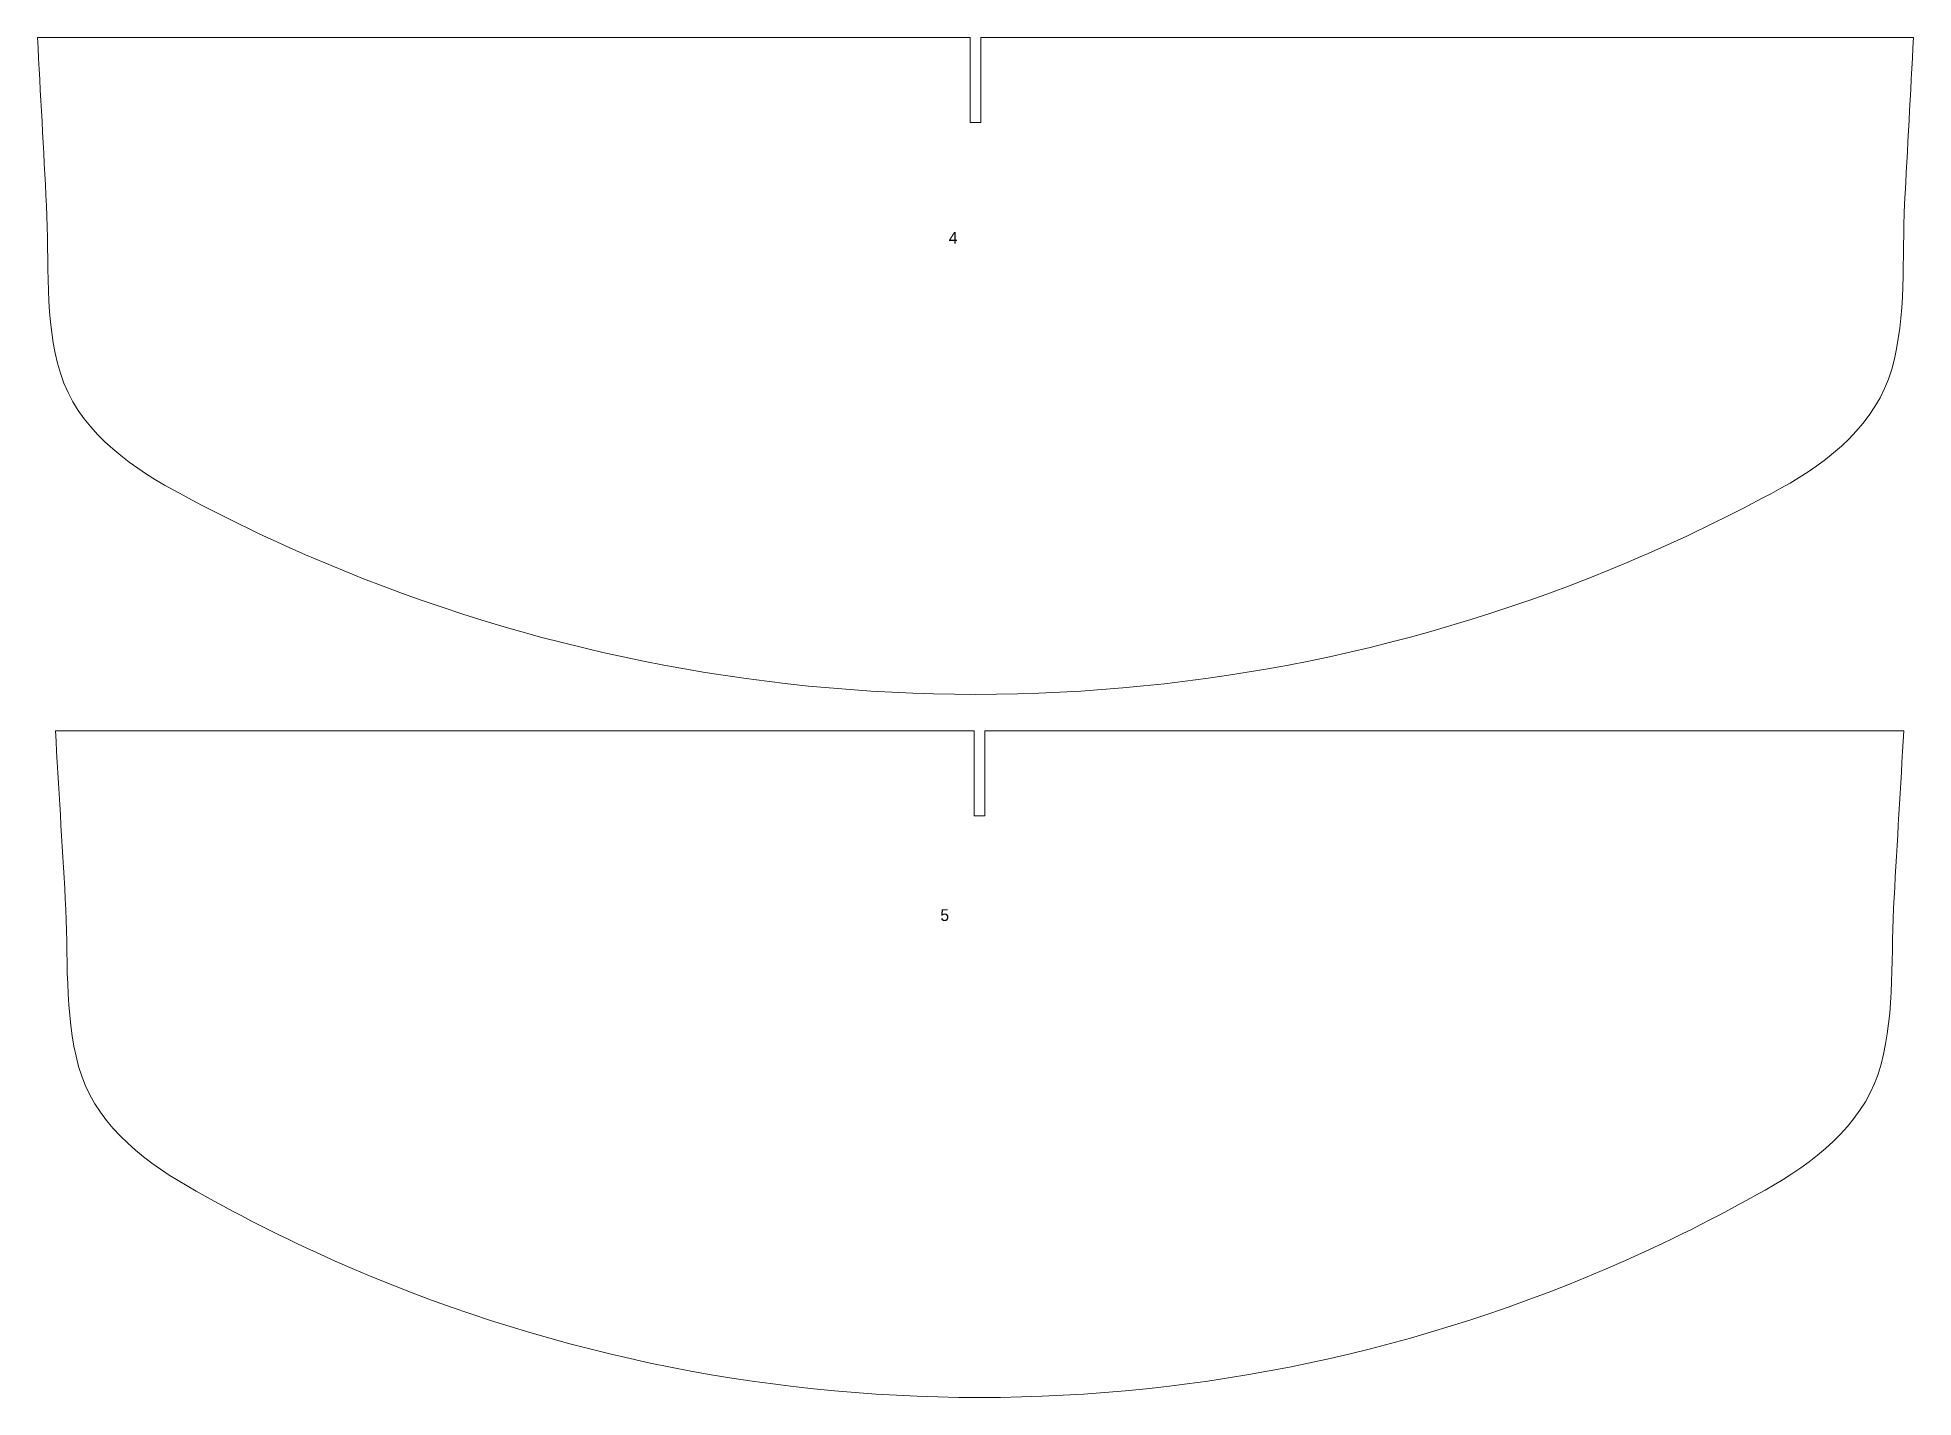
# Model space of a CAD drawing. Header units: inches. Extents: x -11 to 11, y -16 to 0.
import ezdxf

# ---------------------------------------------------------------- set-up
doc = ezdxf.new("R2010")
doc.units = ezdxf.units.IN
doc.header["$MEASUREMENT"] = 0

msp = doc.modelspace()

# ---------------------------------------------------------------- linework, layer by layer
at = {"color": 1, "linetype": 'Continuous', "lineweight": 0}
for p, q in [((-11.023, 0), (-0.062, 0)), ((-0.062, -1), (-0.062, 0)), ((0.062, 0), (11.023, 0)), ((0.062, 0), (0.062, -1)), ((0.062, -1), (-0.062, -1)), ((-10.813, -8.151), (-0.014, -8.151)), ((-0.014, -9.151), (-0.014, -8.151)), ((0.111, -8.151), (10.91, -8.151)), ((0.111, -8.151), (0.111, -9.151)), ((0.111, -9.151), (-0.014, -9.151))]:
    msp.add_line(p, q, dxfattribs=at)
for points, knots in [([(0, -7.723), (-2.628, -7.723), (-5.228, -7.197), (-8.253, -5.923), (-8.845, -5.638), (-9.998, -5.01), (-10.558, -4.577), (-10.948, -3.32), (-10.883, -2.637), (-10.953, -1.318), (-10.988, -0.659), (-11.023, 0)], [0, 0, 0, 0, 0.5, 0.5, 0.625, 0.625, 0.75, 0.75, 0.875, 0.875, 1, 1, 1, 1]), ([(11.023, 0), (10.989, -0.651), (10.954, -1.302), (10.885, -2.603), (10.946, -3.266), (10.589, -4.532), (10.045, -4.983), (8.884, -5.618), (8.289, -5.906), (5.239, -7.197), (2.651, -7.723), (0, -7.723)], [0, 0, 0, 0, 0.125, 0.125, 0.25, 0.25, 0.375, 0.375, 0.5, 0.5, 1, 1, 1, 1]), ([(0.048, -15.99), (-2.561, -15.99), (-5.138, -15.444), (-8.12, -14.122), (-8.701, -13.828), (-9.831, -13.178), (-10.369, -12.727), (-10.712, -11.468), (-10.659, -10.788), (-10.735, -9.47), (-10.774, -8.81), (-10.813, -8.151)], [0, 0, 0, 0, 0.5, 0.5, 0.625, 0.625, 0.75, 0.75, 0.875, 0.875, 1, 1, 1, 1]), ([(10.91, -8.151), (10.871, -8.806), (10.833, -9.46), (10.757, -10.77), (10.807, -11.442), (10.481, -12.701), (9.952, -13.163), (8.818, -13.817), (8.235, -14.114), (5.245, -15.442), (2.672, -15.99), (0.048, -15.99)], [0, 0, 0, 0, 0.125, 0.125, 0.25, 0.25, 0.375, 0.375, 0.5, 0.5, 1, 1, 1, 1])]:
    msp.add_open_spline(points, degree=3, knots=knots, dxfattribs=at)

# ---------------------------------------------------------------- texts
at = {"color": 5, "linetype": 'Continuous', "lineweight": 0, "char_height": 0.138, "attachment_point": 1}
for s, insert in [('4', (-0.314, -2.286)), ('5', (-0.413, -10.249))]:
    msp.add_mtext_dynamic_manual_height_columns(s, width=1.8706, gutter_width=0.689, heights=[0], dxfattribs=dict(at, insert=insert))

doc.saveas('drawing.dxf')
